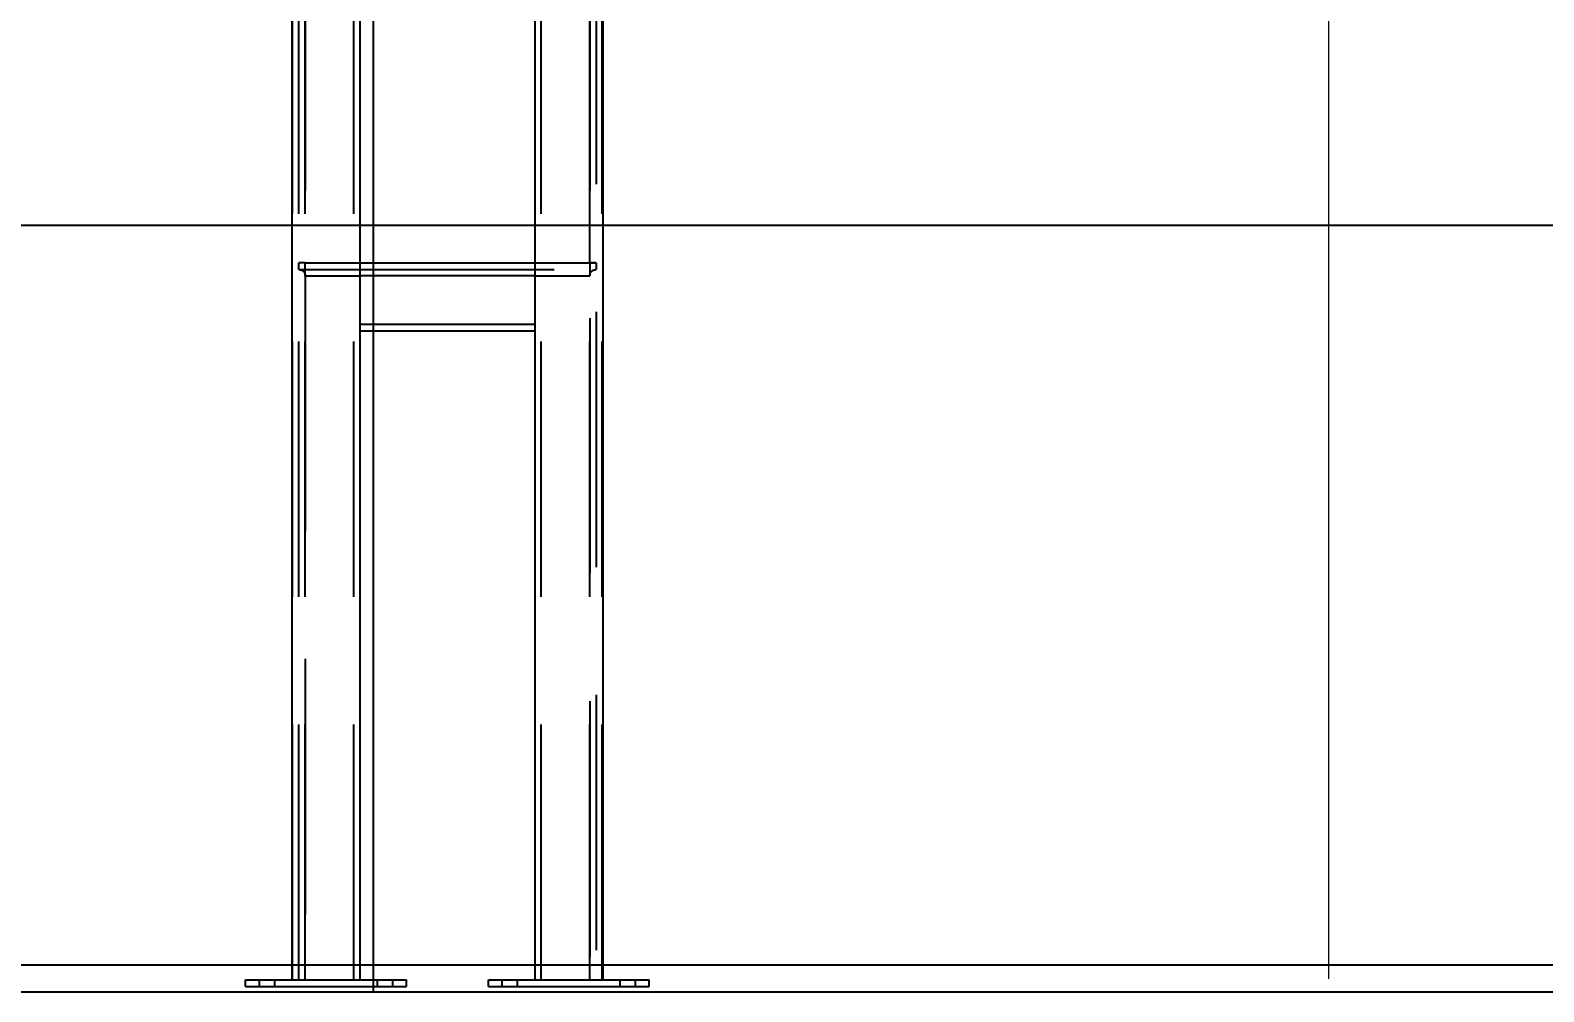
# Model space of a CAD drawing. Header units: metres. Extents: x 0 to 63075, y 0 to 44550.
# Drawn here: x 39879 to 41291, y 14935 to 15832 of the extents above; entities that cross this region are included whole.
import ezdxf

# ---------------------------------------------------------------- set-up
doc = ezdxf.new("R2010")
doc.units = ezdxf.units.M
doc.header["$LTSCALE"] = 75
doc.linetypes.add('CENTER2', pattern=[28.575, 19.05, -3.175, 3.175, -3.175])
doc.linetypes.add('HIDDEN2', pattern=[4.7625, 3.175, -1.5875])
for name, color, linetype in [('SC1', 7, 'CENTER2'), ('SDM', 7, 'Continuous'), ('SL1', 8, 'Continuous'), ('SL4', 4, 'Continuous'), ('ST1', 7, 'HIDDEN2')]:
    doc.layers.add(name, color=color, linetype=linetype)
doc.styles.add('ROMANS', font='ROMANS.SHX')
doc.dimstyles.new('75___1-75', dxfattribs={"dimscale": 75, "dimtxt": 2.5, "dimasz": 2, "dimexe": 1.5, "dimexo": 1, "dimgap": 0.5, "dimtad": 1, "dimdec": 0, "dimzin": 12, "dimtxsty": 'ROMANS', "dimcen": 0, "dimclrd": 256, "dimclre": 256, "dimclrt": 3, "dimazin": 3, "dimtfac": 1, "dimtdec": 0, "dimtmove": 0, "dimatfit": 0, "dimfxl": 1, "dimlwd": -1, "dimlwe": -1, "dimarcsym": 0})

# ---------------------------------------------------------------- blocks, each defined once
blk = doc.blocks.new('A$C25e868c1')
at = {"layer": 'SL1'}
for p, q in [((4641.4, 4155), (4641.4, 5431.2)), ((8178, 4870), (2737.5, 4870)), ((10245, 4180), (2723.5, 4180)), ((10245, 4155), (2723.5, 4155))]:
    blk.add_line(p, q, dxfattribs=at)
blk = doc.blocks.new('*D32')
at = {"layer": 'Defpoints', "color": 0, "transparency": 16777216}
for p in [(40410.6, 16285.4), (42591, 14935.4), (42591, 14935.4)]:
    blk.add_point(p, dxfattribs=at)
at = {"layer": 'SDM', "transparency": 16777216}
for p, q in [((40485.6, 16285.4), (42703.5, 16285.4)), ((42591, 16135.4), (42591, 15085.4)), ((42516, 14935.4), (42478.5, 14935.4))]:
    blk.add_line(p, q, dxfattribs=at)
for points in [[(42566, 16135.4), (42616, 16135.4), (42591, 16285.4)], [(42566, 15085.4), (42616, 15085.4), (42591, 14935.4)]]:
    blk.add_solid(points, dxfattribs=at)
at = {"layer": 'SDM', "color": 3, "transparency": 16777216, "insert": (42459.8, 15610.4), "char_height": 187.5, "attachment_point": 5, "rotation": 90, "style": 'ROMANS'}
blk.add_mtext('1350', dxfattribs=at)
blk = doc.blocks.new('A$Cb88ac2a3')
at = {"layer": 'SL4'}
for p, q in [((48, 1350), (48, 6.3)), ((338, 6.3), (338, 1350)), ((111.5, 1286.5), (111.5, 6.3)), ((274.5, 6.3), (274.5, 1286.5)), ((111.5, 675), (111.5, 611.5)), ((274.5, 675), (111.5, 675)), ((274.5, 611.5), (274.5, 675)), ((274.5, 611.5), (111.5, 611.5)), ((4.8, 0), (4.8, 6.3)), ((154.8, 6.3), (4.8, 6.3)), ((154.8, 0), (4.8, 0)), ((154.8, 0), (154.8, 6.3)), ((231.3, 0), (231.3, 6.3)), ((381.3, 6.3), (231.3, 6.3)), ((381.3, 0), (231.3, 0)), ((381.3, 0), (381.3, 6.3))]:
    blk.add_line(p, q, dxfattribs=at)
at = {"layer": 'ST1'}
for p, q in [((48.5, 6.3), (48.5, 1349.5)), ((54.3, 1343.6), (54.3, 6.3)), ((331.6, 6.3), (331.6, 1343.6)), ((337.5, 6.3), (337.5, 1349.5)), ((60.2, 1337.8), (60.2, 6.3)), ((60.2, 675), (60.2, 1337.8)), ((325.8, 6.3), (325.8, 1337.8)), ((325.8, 1337.8), (325.8, 675)), ((105.6, 6.3), (105.6, 1292.3)), ((280.4, 6.3), (280.4, 1292.3)), ((54.3, 674.5), (331.6, 674.5)), ((54.3, 675), (54.3, 668.6)), ((54.3, 675), (60.2, 675)), ((331.6, 668.6), (54.3, 668.6)), ((60.2, 675), (60.2, 662.8)), ((111.5, 675), (60.2, 675)), ((325.8, 675), (274.5, 675)), ((325.8, 662.8), (325.8, 675)), ((325.8, 675), (331.6, 675)), ((331.6, 668.6), (331.6, 675)), ((111.5, 662.8), (60.2, 662.8)), ((60.2, 6.3), (60.2, 662.8)), ((111.5, 662.8), (274.5, 662.8)), ((325.8, 662.8), (274.5, 662.8)), ((325.8, 662.8), (325.8, 6.3)), ((111.5, 617.3), (274.5, 617.3)), ((17.8, 6.3), (17.8, 0)), ((31.8, 0), (31.8, 6.3)), ((127.8, 6.3), (127.8, 0)), ((141.8, 0), (141.8, 6.3)), ((244.3, 6.3), (244.3, 0)), ((258.3, 0), (258.3, 6.3)), ((354.3, 6.3), (354.3, 0)), ((368.3, 0), (368.3, 6.3))]:
    blk.add_line(p, q, dxfattribs=at)
for centre, start, end in [((54.3, 662.8), 0, 90), ((331.6, 662.8), 90, 180)]:
    blk.add_arc(centre, 5.85, start, end, dxfattribs=at)

msp = doc.modelspace()

# ---------------------------------------------------------------- linework, layer by layer
at = {"layer": 'SC1', "lineweight": 0}
msp.add_line((41090.9, 10661), (41090.9, 22305.8), dxfattribs=at)

# ---------------------------------------------------------------- block references
at = {"layer": 'SDM', "xscale": -1}
for name, p in [('A$C25e868c1', (44840.9, 10780.3)), ('A$Cb88ac2a3', (40461.4, 14940.1))]:
    msp.add_blockref(name, p, dxfattribs=at)

# ---------------------------------------------------------------- dimensions: what is measured, and where the dimension line sits
at = {"layer": 'SDM'}
dim = msp.add_linear_dim(base=(42591, 14935.4), p1=(40410.6, 16285.4), p2=(42591, 14935.4), angle=90, dimstyle='75___1-75', dxfattribs=at)
dim.commit()
dim.dimension.update_dxf_attribs({"geometry": '*D32', "text_midpoint": (42591, 15610.4), "dimtype": 160})

doc.saveas('drawing.dxf')
